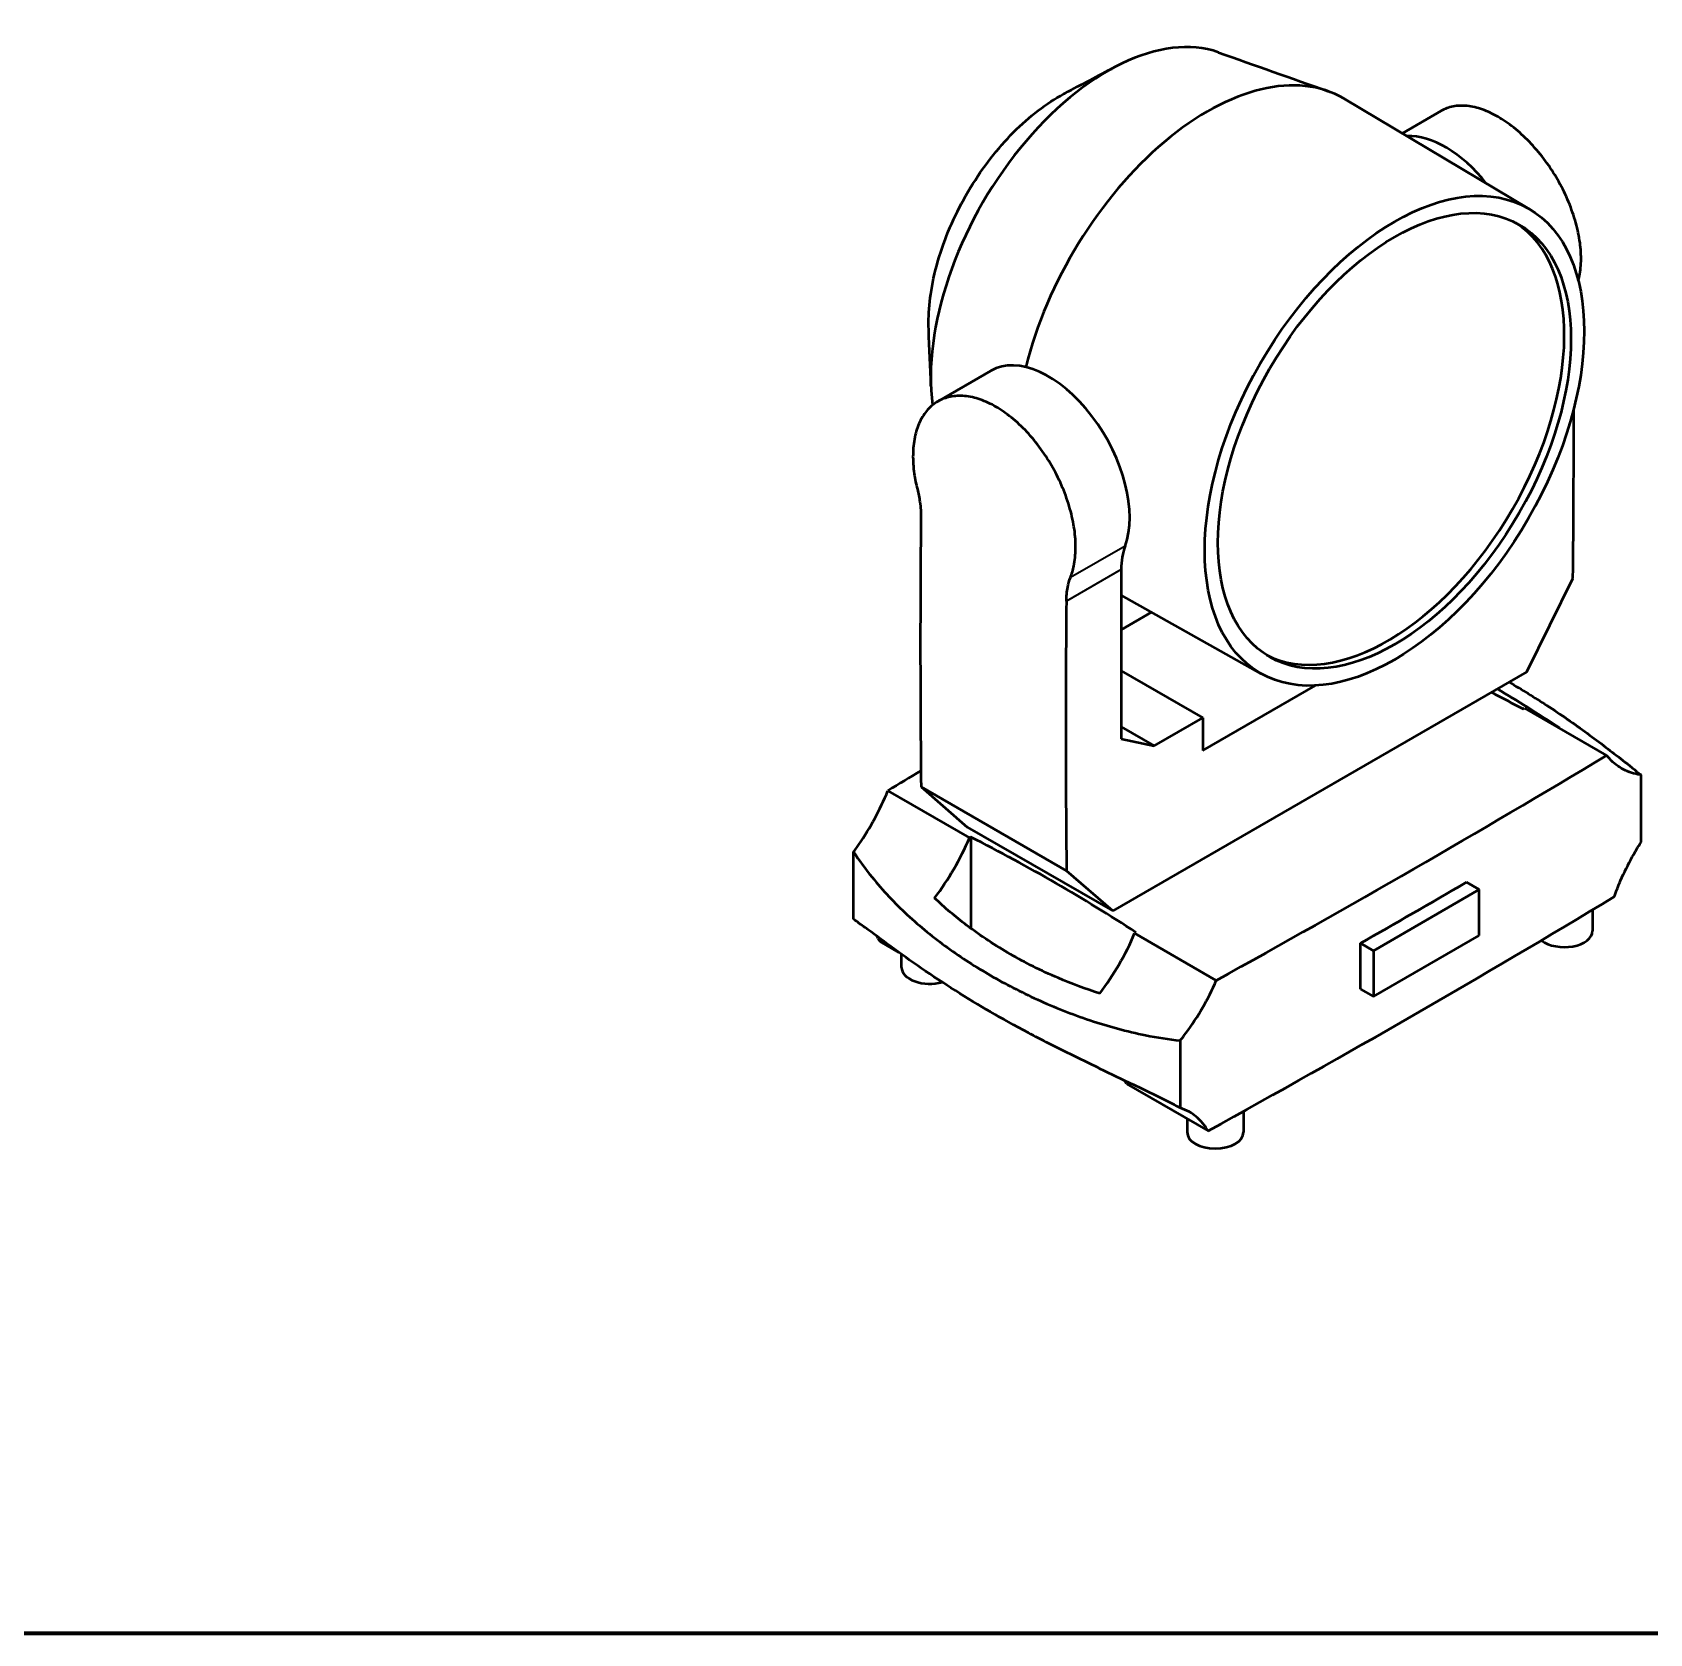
# Model space of a CAD drawing. Header units: millimetres. Extents: x 20 to 2980, y 20 to 2980.
# Drawn here: x 1676 to 2541, y 20 to 877 of the extents above; entities that cross this region are included whole.
import ezdxf

# ---------------------------------------------------------------- set-up
doc = ezdxf.new("R2010")
doc.units = ezdxf.units.MM
for name, color, linetype, lineweight in [('Border (ANSI)', 7, 'Continuous', 70), ('Visible (ISO)', 7, 'Continuous', 50), ('Visible Narrow (ISO)', 7, 'Continuous', 35)]:
    doc.layers.add(name, color=color, linetype=linetype, lineweight=lineweight)

# ---------------------------------------------------------------- blocks, each defined once
blk = doc.blocks.new('Borders Chauvet')
at = {"layer": 'Border (ANSI)'}
blk.add_line((2980, 20), (20, 20), dxfattribs=at)

msp = doc.modelspace()

# ---------------------------------------------------------------- linework, layer by layer
at = {"layer": 'Visible (ISO)'}
for p, q in [((2476.37, 782.05), (2377.07, 841.11)), ((2429.08, 834.57), (2408.26, 822.55)), ((2188.28, 695.55), (2159.9, 679.16)), ((2257.92, 589.2), (2257.92, 498.71)), ((2474.85, 534.42), (2499.57, 584.44)), ((2332.87, 533.5), (2257.92, 575.49)), ((2274.19, 566.38), (2257.92, 556.98)), ((2474.85, 534.42), (2253.41, 406.57)), ((2257.92, 535.08), (2301.55, 509.89)), ((2301.55, 492.36), (2361.84, 527.17)), ((2473.01, 514.71), (2473.73, 515.13)), ((2473.73, 515.13), (2517.58, 489.81)), ((2257.92, 505.07), (2275.56, 494.89)), ((2275.56, 494.89), (2301.55, 509.89)), ((2301.55, 509.89), (2301.55, 492.36)), ((2257.92, 498.71), (2275.56, 494.89)), ((2535.98, 443.34), (2535.98, 479.38)), ((2133.14, 470.9), (2176.75, 445.72)), ((2150.91, 472.96), (2175.63, 451.48)), ((2150.91, 472.96), (2228.7, 428.05)), ((2175.63, 451.48), (2253.41, 406.57)), ((2177.47, 446.14), (2176.75, 445.72)), ((2177.47, 446.14), (2177.47, 397.33)), ((2114.78, 402.14), (2114.78, 438.13)), ((2253.41, 406.57), (2228.7, 428.05)), ((2449.42, 417.98), (2392.85, 385.32)), ((2442.55, 421.95), (2449.42, 417.98)), ((2449.42, 393.49), (2449.42, 417.98)), ((2510.03, 407.17), (2510.03, 395.94)), ((2128.96, 390.25), (2139.01, 384.45)), ((2265.14, 394.69), (2265.86, 395.11)), ((2265.14, 394.69), (2308.81, 369.47)), ((2385.94, 389.32), (2392.85, 385.32)), ((2385.94, 364.82), (2385.94, 389.32)), ((2392.85, 360.83), (2449.42, 393.49)), ((2140.45, 376.35), (2140.45, 383.41)), ((2392.85, 385.32), (2392.85, 360.83)), ((2385.94, 364.82), (2392.85, 360.83)), ((2289.44, 337.22), (2289.44, 301.29)), ((2260.84, 314.11), (2304.42, 288.95)), ((2293.19, 295.43), (2293.19, 288.17)), ((2323.35, 299.42), (2323.35, 288.17))]:
    msp.add_line(p, q, dxfattribs=at)
for centre, major_axis, ratio, start_param, end_param in [((2250.63, 746.68), (66.81, 115.73), 0.577882, 0.106776, 2.498673), ((2304.03, 715.85), (72.5, 125.57), 0.57735, 6.275689, 8.314657), ((2431.45, 764.92), (-30.75, 53.26), 0.57735, 4.973143, 5.992223), ((2400.55, 660.13), (66.75, 115.61), 0.57735, 3.168079, 6.256699), ((2219.03, 642.29), (-30.75, 53.26), 0.57735, 3.583854, 6.283185), ((-2848.71, -2426.86), (3782.1, 6550.78), 0.57735, 5.485395, 5.500037), ((7499.19, 3637.32), (-3782.1, -6550.78), 0.57735, 5.486818, 5.510179), ((2293.28, 568.79), (25, -43.3), 0.57735, 3.583854, 3.926991), ((7576.97, 3592.42), (3782.1, 6550.78), 0.57735, 2.345226, 2.368587), ((3124.93, 942.12), (986.43, 0), 0.57735, 3.967206, 3.990393), ((2524.28, 581.44), (-42.36, -73.38), 0.57735, 0.218812, 0.22415), ((-2373.88, 3197.88), (-6776.97, 0), 0.57735, 2.333629, 2.377162), ((6513.5, -1937.11), (6048.38, 0), 0.57735, 2.376468, 2.380698), ((2126.2, 453.67), (42.36, 73.38), 0.57735, 4.488239, 4.931201), ((1525.55, 18.72), (-986.43, 0), 0.57735, 3.863589, 3.990393), ((-2373.88, 3174.48), (6776.97, 0), 0.57735, 5.491086, 5.502891), ((-2373.88, 3119.78), (6776.97, 0), 0.57735, 5.474325, 5.519651), ((2214.59, 402.64), (-42.36, -73.38), 0.57735, 1.346646, 1.789609), ((2494.95, 395.94), (15.08, 0), 0.57735, 3.764709, 6.283185), ((2155.53, 376.35), (-15.08, 0), 0.57735, 0, 2.024168), ((2214.08, 260.01), (37, 64.08), 0.57735, 5.962848, 6.008646), ((2308.27, 288.17), (15.08, 0), 0.57735, 3.141593, 6.283185)]:
    msp.add_ellipse(centre, major_axis=major_axis, ratio=ratio, start_param=start_param, end_param=end_param, dxfattribs=at)
for major_axis in [(71.75, 124.27), (66.75, 115.61)]:
    msp.add_ellipse((2404.08, 658.09), major_axis=major_axis, ratio=0.57735, dxfattribs=at)
for points in [[(2309.94, 865.87), (2329.42, 858.97), (2348.91, 852.07), (2368.39, 845.17)], [(2228, 844.07), (2236.85, 848.72), (2245.69, 853.36), (2254.54, 858.01)], [(2156.19, 687.31), (2155.78, 697.4), (2155.38, 707.49), (2154.97, 717.58)], [(2128.96, 390.25), (2128.36, 391.3), (2127.72, 392.29), (2127.03, 393.22)]]:
    msp.add_open_spline(points, degree=3, dxfattribs=at)
for points, knots in [([(2154.97, 717.58), (2154.87, 719.97), (2154.87, 722.43), (2155.35, 734.67), (2157.23, 746.16), (2165.24, 770.74), (2170.67, 782.47), (2184.06, 804.47), (2191.87, 814.53), (2208.94, 831.74), (2218.01, 838.69), (2227.42, 843.77), (2227.71, 843.92), (2228, 844.07)], [42.39613, 42.39613, 42.39613, 42.39613, 43.606644, 43.606644, 48.286348, 48.286348, 52.618345, 52.618345, 56.924694, 56.924694, 61.241093, 61.241093, 61.377539, 61.377539, 61.377539, 61.377539]), ([(2502.4, 743.82), (2502.72, 744.98), (2502.99, 746.19), (2503.72, 750.33), (2503.94, 753.41), (2503.85, 759.67), (2503.54, 763.05), (2502.34, 770.11), (2501.45, 773.79), (2499.13, 781.2), (2497.7, 784.94), (2494.41, 792.21), (2492.55, 795.75), (2488.61, 802.39), (2486.38, 805.71), (2481.56, 812.1), (2478.96, 815.16), (2473.55, 820.79), (2470.74, 823.35), (2465.1, 827.85), (2462.27, 829.78), (2459.54, 831.36), (2456.81, 832.93), (2453.99, 834.27), (2448.4, 836.25), (2445.63, 836.91), (2440.32, 837.47), (2437.79, 837.37), (2433.11, 836.47), (2430.97, 835.66), (2429.08, 834.57), (2429.08, 834.57), (2429.08, 834.57)], [26.149092, 26.149092, 26.149092, 26.149092, 26.642704, 26.642704, 27.801117, 27.801117, 28.959647, 28.959647, 30.118177, 30.118177, 31.276707, 31.276707, 32.435237, 32.435237, 33.593552, 33.593552, 34.751867, 34.751867, 35.910183, 35.910183, 37.068498, 37.068498, 37.068498, 38.226813, 38.226813, 39.385128, 39.385128, 40.543443, 40.543443, 41.701758, 41.701758, 41.70199, 41.70199, 41.70199, 41.70199]), ([(2230.81, 584.91), (2231.57, 586.87), (2232.18, 588.98), (2233.21, 594.15), (2233.52, 597.28), (2233.6, 603.64), (2233.39, 607.08), (2232.39, 614.25), (2231.6, 617.99), (2229.48, 625.52), (2228.15, 629.31), (2225.05, 636.7), (2223.29, 640.29), (2219.51, 647.02), (2217.37, 650.4), (2212.69, 656.87), (2210.16, 659.97), (2204.85, 665.65), (2202.08, 668.24), (2196.49, 672.77), (2193.67, 674.71), (2188.21, 677.86), (2185.38, 679.18), (2179.74, 681.14), (2176.93, 681.77), (2171.52, 682.27), (2168.92, 682.14), (2164.1, 681.16), (2161.87, 680.3), (2157.93, 678.02), (2156.07, 676.52), (2152.78, 672.83), (2151.35, 670.63), (2149.03, 665.67), (2148.14, 662.9), (2146.94, 656.99), (2146.63, 653.85), (2146.54, 647.5), (2146.76, 644.06), (2147.65, 637.78), (2148.2, 635), (2148.91, 632.19)], [-29.831401, -29.831401, -29.831401, -29.831401, -28.960043, -28.960043, -27.801629, -27.801629, -26.643099, -26.643099, -25.484569, -25.484569, -24.326039, -24.326039, -23.167509, -23.167509, -22.009194, -22.009194, -20.850879, -20.850879, -19.692564, -19.692564, -18.534249, -18.534249, -17.375934, -17.375934, -16.217619, -16.217619, -15.059303, -15.059303, -13.900988, -13.900988, -12.742458, -12.742458, -11.583928, -11.583928, -10.425398, -10.425398, -9.266868, -9.266868, -8.108474, -8.108474, -7.237099, -7.237099, -7.237099, -7.237099]), ([(2148.91, 632.19), (2149.48, 629.91), (2149.93, 627.65), (2150.66, 622.55), (2150.85, 619.76), (2150.82, 617.18)], [20.951898, 20.951898, 20.951898, 20.951898, 21.660263, 21.660263, 22.602069, 22.602069, 22.602069, 22.602069]), ([(2228.61, 572.28), (2228.63, 574.85), (2228.87, 577.4), (2229.7, 581.59), (2230.19, 583.31), (2230.81, 584.91)], [7.533868, 7.533868, 7.533868, 7.533868, 8.475673, 8.475673, 9.184038, 9.184038, 9.184038, 9.184038]), ([(2465.44, 528.98), (2472.25, 525), (2479.05, 520.8), (2493.18, 511.6), (2500.43, 506.57), (2514, 496.66), (2520.32, 491.78), (2529.59, 484.47), (2532.91, 481.82), (2535.98, 479.38)], [13.528549, 13.528549, 13.528549, 13.528549, 16.416517, 16.416517, 19.699144, 19.699144, 22.981771, 22.981771, 25.022756, 25.022756, 25.022756, 25.022756]), ([(2492.4, 504.47), (2486.91, 508.09), (2481.13, 511.84), (2469.93, 518.87), (2464.56, 522.14), (2459.15, 525.35)], [-19.300951, -19.300951, -19.300951, -19.300951, -16.67456, -16.67456, -14.370571, -14.370571, -14.370571, -14.370571]), ([(2535.98, 479.38), (2535.42, 479.45), (2534.86, 479.54), (2531.12, 480.25), (2528.18, 481.35), (2522.98, 484.36), (2520.54, 486.35), (2518.11, 489.15), (2517.84, 489.48), (2517.58, 489.81)], [17.28441, 17.28441, 17.28441, 17.28441, 17.559767, 17.559767, 19.156061, 19.156061, 20.75195, 20.75195, 20.9564, 20.9564, 20.9564, 20.9564]), ([(2114.78, 438.13), (2115.35, 438.91), (2115.92, 439.68), (2119.65, 444.95), (2122.58, 449.62), (2127.76, 458.91), (2130.19, 463.86), (2132.61, 469.59), (2132.88, 470.24), (2133.14, 470.9)], [-8.259283, -8.259283, -8.259283, -8.259283, -7.980124, -7.980124, -6.383667, -6.383667, -4.78775, -4.78775, -4.583266, -4.583266, -4.583266, -4.583266]), ([(2521.78, 414.24), (2522.75, 417.12), (2523.85, 420), (2526.92, 427.26), (2529.05, 431.57), (2532.76, 438.21), (2534.32, 440.79), (2535.98, 443.34)], [-19.011671, -19.011671, -19.011671, -19.011671, -18.122626, -18.122626, -16.729075, -16.729075, -15.842226, -15.842226, -15.842226, -15.842226]), ([(2114.78, 438.13), (2117.85, 433.52), (2121.15, 429.01), (2130.4, 417.59), (2136.72, 410.88), (2150.29, 398.29), (2157.54, 392.4), (2172.57, 381.53), (2180.34, 376.55), (2195.8, 367.63), (2204.21, 363.26), (2222.06, 355.14), (2231.5, 351.38), (2250.95, 344.89), (2260.96, 342.16), (2277.15, 338.88), (2283.34, 337.9), (2289.44, 337.22)], [-24.983523, -24.983523, -24.983523, -24.983523, -22.953191, -22.953191, -19.670615, -19.670615, -16.388038, -16.388038, -13.105462, -13.105462, -9.829096, -9.829096, -6.552731, -6.552731, -3.276365, -3.276365, -1.245767, -1.245767, -1.245767, -1.245767]), ([(2246.47, 362.48), (2238.81, 364.87), (2231.33, 367.66), (2215.09, 374.61), (2206.53, 378.95), (2190.81, 388.02), (2182.95, 393.17), (2169.39, 403.42), (2163.59, 408.3), (2158.08, 413.51)], [7.372979, 7.372979, 7.372979, 7.372979, 10.005567, 10.005567, 13.340756, 13.340756, 16.672911, 16.672911, 19.308247, 19.308247, 19.308247, 19.308247]), ([(2289.44, 301.29), (2285.5, 303.32), (2281.61, 305.26), (2270.2, 310.88), (2262.29, 314.67), (2246.43, 322.28), (2238.48, 326.1), (2223, 333.77), (2215.45, 337.61), (2201.13, 345.21), (2194.34, 348.97), (2181.81, 356.21), (2175.45, 360.04), (2163.01, 367.89), (2156.93, 371.92), (2145.36, 379.87), (2139.88, 383.8), (2129.75, 391.19), (2125.1, 394.66), (2118.86, 399.23), (2116.79, 400.73), (2114.78, 402.14)], [7.325159, 7.325159, 7.325159, 7.325159, 8.634694, 8.634694, 11.294445, 11.294445, 13.954195, 13.954195, 16.613946, 16.613946, 19.273697, 19.273697, 21.933447, 21.933447, 24.593198, 24.593198, 27.252948, 27.252948, 29.912699, 29.912699, 31.240699, 31.240699, 31.240699, 31.240699]), ([(2289.44, 337.22), (2290.06, 337.99), (2290.67, 338.77), (2294.63, 343.93), (2297.71, 348.5), (2303.16, 357.64), (2305.71, 362.52), (2308.25, 368.18), (2308.53, 368.83), (2308.81, 369.47)], [17.274552, 17.274552, 17.274552, 17.274552, 17.560323, 17.560323, 19.156674, 19.156674, 20.752575, 20.752575, 20.957039, 20.957039, 20.957039, 20.957039]), ([(2304.42, 288.95), (2303.4, 290.68), (2302.25, 292.26), (2299.03, 295.89), (2296.8, 297.7), (2292.88, 299.96), (2291.22, 300.7), (2289.44, 301.29)], [25.595497, 25.595497, 25.595497, 25.595497, 26.484903, 26.484903, 27.878585, 27.878585, 28.776406, 28.776406, 28.776406, 28.776406])]:
    msp.add_open_spline(points, degree=3, knots=knots, dxfattribs=at)
at = {"layer": 'Visible Narrow (ISO)'}
for p, q in [((2259.98, 601.75), (2230.81, 584.91)), ((2257.92, 589.2), (2228.61, 572.28))]:
    msp.add_line(p, q, dxfattribs=at)

# ---------------------------------------------------------------- block references
msp.add_blockref('Borders Chauvet', (0, 0))

doc.saveas('drawing.dxf')
